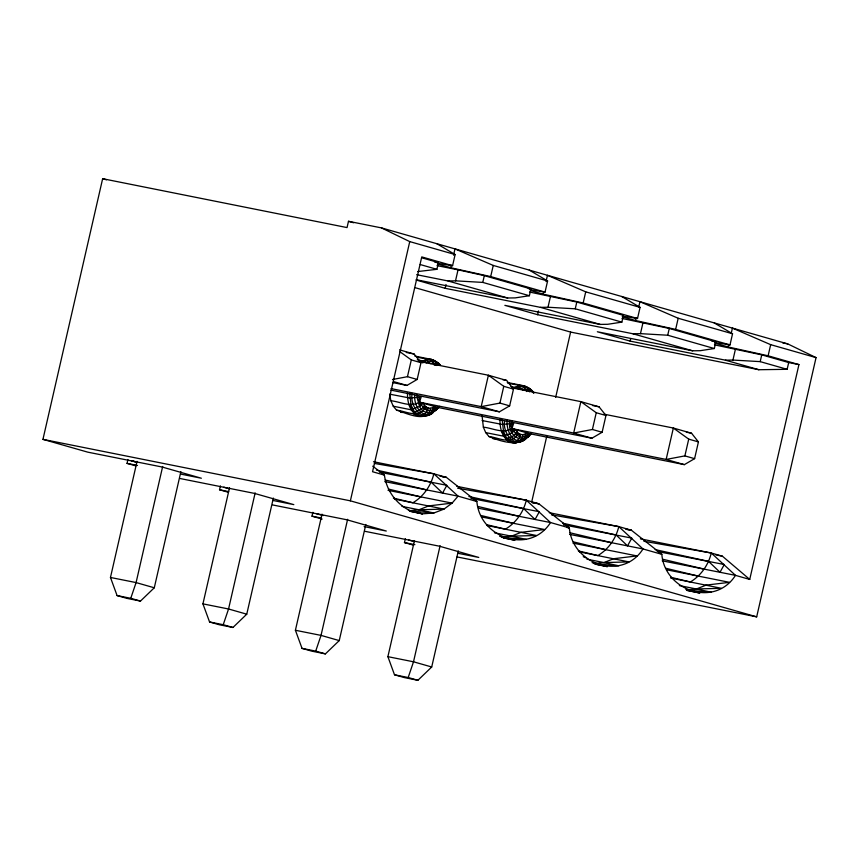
<?xml version="1.0" encoding="UTF-8"?>
<svg xmlns="http://www.w3.org/2000/svg" width="859" height="859" viewBox="0 0 859 859"><rect width="100%" height="100%" fill="white"/><g stroke="black" fill="none" stroke-linecap="round" stroke-linejoin="round"><path stroke-width="1.29" d="M393.25 406.21L396.547 410.162C405.265 410.903 418.097 418.666 424.496 408.787L424.518 405.437L423.025 403.172L419.46 402.195C410.548 407.649 400.133 401.636 390.888 400.745L389.621 394.152L409.743 398.018L421.178 397.008L419.46 402.195L419.589 406.457C422.553 413.92 432.775 414.661 437.478 408.401L437.661 407.391L423.025 403.172L419.589 406.457L411.182 409.797L393.25 406.21L390.888 400.745M483.359 427.159L485.722 432.614L489.029 436.565C497.748 437.306 510.579 445.069 516.978 435.191L516.989 431.841L515.507 429.575L511.932 428.598C503.02 434.063 492.604 428.04 483.359 427.159L482.049 415.702M489.029 436.565C500.926 441.472 522.165 448.677 530.132 433.795L515.507 429.575L512.071 432.861L503.653 436.2L485.722 432.614M422.66 362.938L426.719 360.458L426.987 359.148C432.174 358.697 437.091 361.403 440.495 365.161L435.47 361.575L439.046 363.98M511.019 386.475L516.882 387.946L519.19 386.861L519.47 385.551C525.139 385.176 531.055 388.257 533.911 393.175L531.324 389.911L525.837 386.518L507.937 383.243M407.499 392.885C407.241 401.529 409.582 412.395 418.505 415.917C425.205 417.216 435.051 415.23 435.105 406.618L430.552 408.283C427.986 424.314 405.223 412.588 396.547 410.162M510.976 442.321C517.633 443.308 527.544 441.655 527.576 433.022L523.024 434.686C522.744 440.892 516.57 444.21 510.976 442.321C502.053 438.799 499.723 427.932 499.981 419.289M180.487 474.05L201.35 478.227L162.029 466.995L87.736 452.145L42.95 439.357L102.65 178.704L347.047 227.581L348.486 221.3L381.45 227.893L787.757 343.901L816.05 357.612L756.682 616.848L457.138 556.943M135.915 465.9L127.046 463.366L127.927 459.522M180.884 471.677L154.287 587.781L140.479 601.075L126.799 598.347L117.082 595.566L110.467 577.463L137.053 461.347M162.673 466.469L136.087 582.585L130.761 598.304L117.082 595.566M228.387 492.304L219.528 489.77L220.409 485.926M273.355 498.08L246.758 614.185L232.95 627.478L219.281 624.751L209.564 621.97L202.939 603.866L229.536 487.751M255.155 492.883L228.558 608.988L223.233 624.708L209.564 621.97M322.125 519.072L312 516.173L312.88 512.329M365.827 524.484L339.241 640.589L325.421 653.882L311.753 651.154L302.035 648.373L295.41 630.27L322.007 514.154M756.682 616.848L350.375 500.829L409.743 241.604L381.45 227.893M347.627 519.287L321.03 635.392L315.704 651.111L302.035 648.373M392.477 379.517L407.456 376.682L411.3 359.921L400.015 351.782M417.721 271.562L436.898 269.318L438.444 262.543L421.769 257.786M392.552 382.556L406.93 385.423L417.173 379.453L421.007 362.691L414.124 354.026L399.564 349.86M529.498 292.028L576.797 302.046L623.398 315.36L621.852 322.125L607.7 324.294L600.162 324.401L540.451 307.361L445.166 288.302L446.025 284.533M529.262 270.102L547.602 280.968L545.046 292.103L490.693 276.587L450.674 267.729L451.254 265.227M453.552 255.177L454.991 248.895L493.249 265.442L547.602 280.968M437.499 263.326L452.575 265.699L455.12 254.565L436.791 243.698M416.647 274.687L447.979 280.957L455.517 280.839L458.04 269.833L484.326 275.642L530.926 288.957L529.369 295.721L515.228 297.89L507.68 297.998L416.314 279.733M413.426 545.143L404.471 542.577L405.351 538.733M458.309 550.887L431.712 666.992L417.893 680.296L404.224 677.558L394.506 674.787L387.892 656.673L414.478 540.569M455.517 280.839L482.769 282.407L484.326 275.642M490.693 276.587L493.249 265.442M440.098 545.69L413.512 661.795L408.186 677.515L394.506 674.787M391.028 388.601L481.201 406.629L499.927 403.086L503.771 386.325L488.395 375.233L419.128 361.381M509.645 405.856L513.489 389.095L506.595 380.43L488.395 375.233L481.201 406.629L499.401 411.826L509.645 405.856L499.927 403.086M621.97 318.431L669.268 328.449L715.869 341.764L714.323 348.529L700.182 350.697L692.633 350.805L632.922 333.764L537.637 314.705L538.507 310.937M621.733 296.505L640.073 307.372L637.518 318.506L583.164 302.991L543.156 294.143L543.726 291.631M546.023 281.58L547.462 275.299L585.72 291.845L640.073 307.372M540.451 307.361L547.999 307.243L550.522 296.237M547.999 307.243L575.251 308.811L576.797 302.046M531.764 501.699L546.711 436.458M555.676 397.32L570.612 332.079L414.854 287.604M583.164 302.991L585.72 291.845M417.087 394.957L417.109 397.395L419.46 402.195L573.672 433.033L592.409 429.489L596.243 412.728L580.867 401.636L512.909 388.043M602.127 432.26L605.96 415.498L599.077 406.833L580.867 401.636L573.672 433.033L591.883 438.23L602.127 432.26L592.409 429.489M714.441 344.835L761.75 354.864L788.691 362.552L787.134 369.316L758.894 369.724L725.393 360.168L630.119 341.109L630.689 338.596M714.216 322.909L732.544 333.775L730 344.921L675.646 329.394L635.628 320.547L636.197 318.034M638.795 306.727L639.944 301.702L678.191 318.259L732.544 333.775M632.922 333.764L640.47 333.646L642.994 322.64M640.47 333.646L667.722 335.225L669.268 328.449M675.646 329.394L678.191 318.259M509.559 421.361L509.591 423.798L511.932 428.598L666.154 459.436L684.881 455.893L688.725 439.132L673.349 428.04L604.081 414.188M694.598 458.663L698.431 441.902L691.549 433.237L673.349 428.04L666.154 459.436L684.355 464.633L694.598 458.663L684.881 455.893M662.203 560.809L735.487 575.358L749.735 579.428L798.934 364.603L768.118 355.798L728.099 346.95L728.679 344.438M731.267 333.131L732.416 328.106L770.673 344.663L816.05 357.612M725.393 360.168L732.942 360.061L735.465 349.044M732.942 360.061L760.194 361.628L761.75 354.864M768.118 355.798L770.673 344.663M414.489 413.748L414.886 412.137L408.82 404.331M506.96 440.152L507.358 438.541L501.291 430.735M519.684 442.063L520.039 440.882M640.406 538.851L711.273 553.013L735.487 575.358C714.624 608.022 664.759 590.713 661.827 554.323L643.015 548.955C622.152 581.618 572.277 564.309 569.345 527.92L550.544 522.551C529.67 555.215 479.805 537.906 476.874 501.516L446.412 477.4L433.849 473.803C430.993 485.764 423.541 496.448 412.932 502.762L393.379 498.08M566.768 527.405L569.345 527.92L538.894 503.803L526.32 500.206C523.475 512.168 516.012 522.852 505.403 529.165L487.15 524.795M661.827 554.323L631.365 530.207L618.791 526.61C615.946 538.572 608.494 549.255 597.875 555.569L578.322 550.887M749.735 579.428L722.398 556.192L711.273 553.013C708.417 564.975 700.965 575.659 690.357 581.972L670.804 577.291M411.182 409.797L420.566 416.003C424.571 415.391 427.438 411.826 428.351 408.036L430.552 408.283M503.653 436.2L513.038 442.406C517.054 441.794 519.91 438.23 520.822 434.439L523.024 434.686M437.478 408.401L431.293 414.049L424.024 416.046M438.756 406.833L435.513 410.677L439.507 406.361M531.227 433.237L527.995 437.081L531.281 433.612M433.784 411.332L437.661 407.391L591.883 438.23M512.071 432.861L511.932 428.598L513.65 423.412L509.591 423.798C508.174 435.051 523.067 445.767 530.132 433.795L684.355 464.633M419.278 396.729L419.46 402.195L423.197 407.477L424.496 408.787L426.311 407.069L428.351 408.036M511.739 420.942L511.932 428.598L516.978 435.191L518.782 433.484L520.822 434.439M420.62 362.251L426.987 359.148L433.365 360.114L438.842 363.507L439.883 365.204L436.254 363.239L430.187 363.55L426.719 360.458L422.392 360.844L417.27 359.824M429.521 414.564L433.892 411.085M513.102 388.655L519.47 385.551M526.266 437.736L529.949 434.804M424.496 408.787C428.534 412.277 433.924 410.162 437.661 407.391M516.978 435.191C521.005 438.681 526.406 436.565 530.132 433.795M432.743 412.943C420.599 422.403 409.646 404.793 412.127 393.422M525.225 439.346C513.639 448.548 502.461 432.195 504.609 420.985M409.26 510.708L418.988 509.774L428.673 505.908L452.113 503.116L458.062 496.148L476.874 501.516M501.731 537.111L511.459 536.177L521.145 532.312L544.595 529.52L481.845 517M594.213 563.515L603.941 562.581L613.627 558.715L637.067 555.923L573.007 543.146M686.685 589.918L696.413 588.984L706.098 585.119L729.538 582.338L666.788 569.807M426.719 360.458L431.454 359.395L434.461 361.027M514.863 387.248L523.926 385.798L532.967 391.564M414.886 412.137L421.447 409.281L424.518 405.437L426.311 407.069L427.524 410.419M507.358 438.541L513.929 435.685L516.989 431.841L518.782 433.484L520.006 436.823M509.591 423.798L502.214 424.432L482.092 420.556M401.926 506.359L418.988 509.774L443.996 509.097L452.113 503.116L388.053 490.339M494.397 532.763L511.459 536.177L536.467 535.501L487.032 525.493M586.88 559.166L603.941 562.581L628.949 561.904L579.503 551.897M679.351 585.57L696.413 588.984L721.42 588.308L670.664 578.032M400.573 412.331L402.807 412.46M418.505 415.917L421.855 416.11M493.045 438.745L496.395 438.928M410.623 511.041L433.87 513.006L443.996 509.097L394.56 499.09M503.106 537.444L526.342 539.409L511.459 536.177M594.288 563.74L618.813 565.813L603.941 562.581M686.76 590.144L711.295 592.227L696.413 588.984M435.191 365.236L437.027 365.44L435.008 361.424L431.852 361.07L426.354 362.809L422.392 360.844M434.493 261.931L438.444 262.543M528.285 288.538L530.926 288.957M529.971 289.73L545.046 292.103M622.442 316.133L637.518 318.506M711.918 341.141L715.869 341.764M714.924 342.537L730 344.921M442.46 476.745L446.412 477.4L439.851 476.079M532.29 502.708L538.894 503.803L532.333 502.483M626.093 529.337L631.365 530.207L626.114 529.155M374.395 463.42L433.849 473.803L458.062 496.148L384.778 481.598M457.622 488.202L526.32 500.206L550.544 522.551L478.57 508.26M551.414 514.842L618.791 526.61L643.015 548.955L569.732 534.405M643.885 541.245L711.273 553.013M379.785 472.257L446.873 485.303L442.578 493.055L431.111 482.146L376.403 470.088M470.947 498.403L539.345 511.706L535.06 519.459L523.593 508.549L468.874 496.491M563.418 524.806L631.816 538.11L627.532 545.862L616.064 534.953L562.656 523.185M657.21 551.467L724.298 564.513L720.003 572.266L708.535 561.356L655.127 549.588M437.027 265.624L458.04 269.833M782.689 342.891L787.757 343.901M600.162 324.401L504.877 305.353L537.637 314.705M788.691 362.552L798.934 364.603M692.633 350.805L597.349 331.757L630.119 341.109M570.612 332.079L758.894 369.724M406.286 352.458L414.124 354.026M414.8 356.066L431.454 359.395M416.744 357.097L426.987 359.148M502.676 379.646L506.595 380.43M507.272 382.47L523.926 385.798M592.538 405.523L599.077 406.833M686.32 432.184L691.549 433.237M390.931 390.136L499.401 411.826M413.995 414.382L416.561 414.886M419.128 415.402L421.683 415.917M507.755 441.032L510.321 441.547M512.877 442.063L516.302 442.772M373.482 461.734L433.849 473.803M456.773 486.301L526.32 500.206M549.245 512.705L618.791 526.61M715.837 554.882L722.398 556.192M42.95 439.357L350.375 500.829M136.527 461.863L131.33 460.821L137.021 462.443M127.046 463.366L137.483 465.449M180.207 478.549L254.5 493.399L293.821 504.63L272.969 500.464M219.528 489.77L228.644 491.595M272.679 504.952L346.972 519.802L386.292 531.034L364.141 526.599M312 516.173L321.126 517.998M365.15 531.356L439.454 546.206L478.764 557.437L457.911 553.271M404.471 542.577L414.897 544.67M110.467 577.463L136.087 582.585L154.287 587.781M202.939 603.866L228.558 608.988L246.758 614.185M295.41 630.27L321.03 635.392L339.241 640.589M387.892 656.673L413.512 661.795L431.712 666.992M409.679 511.191L422.435 513.843L433.87 513.006L418.988 509.774M503.428 537.863L514.917 540.247L503.138 537.777M595.899 564.266L607.388 566.65L595.609 564.18M687.103 590.401L699.86 593.054L686.781 590.305M410.666 511.373L422.435 513.843L408.401 510.225M422.961 416.164L423.831 416.368M385.079 479.977L426.837 489.898M477.55 506.381L519.308 516.302M570.032 532.784L611.78 542.716M662.504 559.188L704.262 569.12M388.375 489.05L420.889 496.878M480.847 515.454L513.36 523.281M573.329 541.857L605.831 549.685M665.8 568.261L698.313 576.088M348.486 221.3L353.65 222.771M409.743 241.604L455.12 254.565M452.575 265.699L421.758 256.905L372.548 471.731L384.402 475.113C386.507 490.596 396.622 504.63 410.935 511.062M437.328 263.917L450.674 267.729M531.012 290.675L543.156 294.143M622.281 316.735L635.628 320.547M714.752 343.138L728.099 346.95M420.223 264.551L436.898 269.318M482.769 282.407L529.369 295.721M575.251 308.811L621.852 322.125M667.722 335.225L714.323 348.529M760.194 361.628L787.134 369.316M102.65 178.704L106.516 179.81M447.979 280.957L507.68 297.998M416.175 280.023L445.166 288.302M411.3 359.921L421.007 362.691M503.771 386.325L513.489 389.095M596.243 412.728L605.96 415.498M688.725 439.132L698.431 441.902M407.456 376.682L417.173 379.453M393.583 381.611L406.93 385.423M223.812 487.225L229.493 488.846M316.284 513.628L323.113 515.572M408.755 540.032L414.446 541.653M130.761 598.304L140.479 601.075M223.233 624.708L232.95 627.478M315.704 651.111L325.421 653.882M408.186 677.515L417.893 680.296M685.826 589.435L688.36 590.283M592.087 562.613L595.888 563.88M499.605 536.209L503.417 537.466M527.941 387.978L529.82 388.665L532.988 392.617M583.24 556.686L585.688 557.759M532.355 391.607L528.725 389.642L522.659 389.965L519.19 386.861M516.882 387.946L518.825 389.213L524.323 387.473L527.48 387.828L529.498 391.844M522.573 386.153L524.323 387.473L526.75 391.532M430.101 359.749L433.28 362.906L434.278 365.129M372.731 466.179L384.402 475.113M526.825 435.738L525.3 434.214L524.312 438.659L523.11 440.345C511.749 443.867 506.144 429.35 507.121 420.298M434.353 409.335L432.829 407.81L431.841 412.256L430.638 413.941C419.879 417.42 413.974 403.977 414.661 395.215M505.156 435.191L503.46 430.95L502.161 419.622M419.589 406.457L417.109 397.395M412.685 408.787L410.989 404.546L409.689 393.218M513.854 429.113L513.993 431.336M421.372 402.71L421.522 404.933"/></g></svg>
